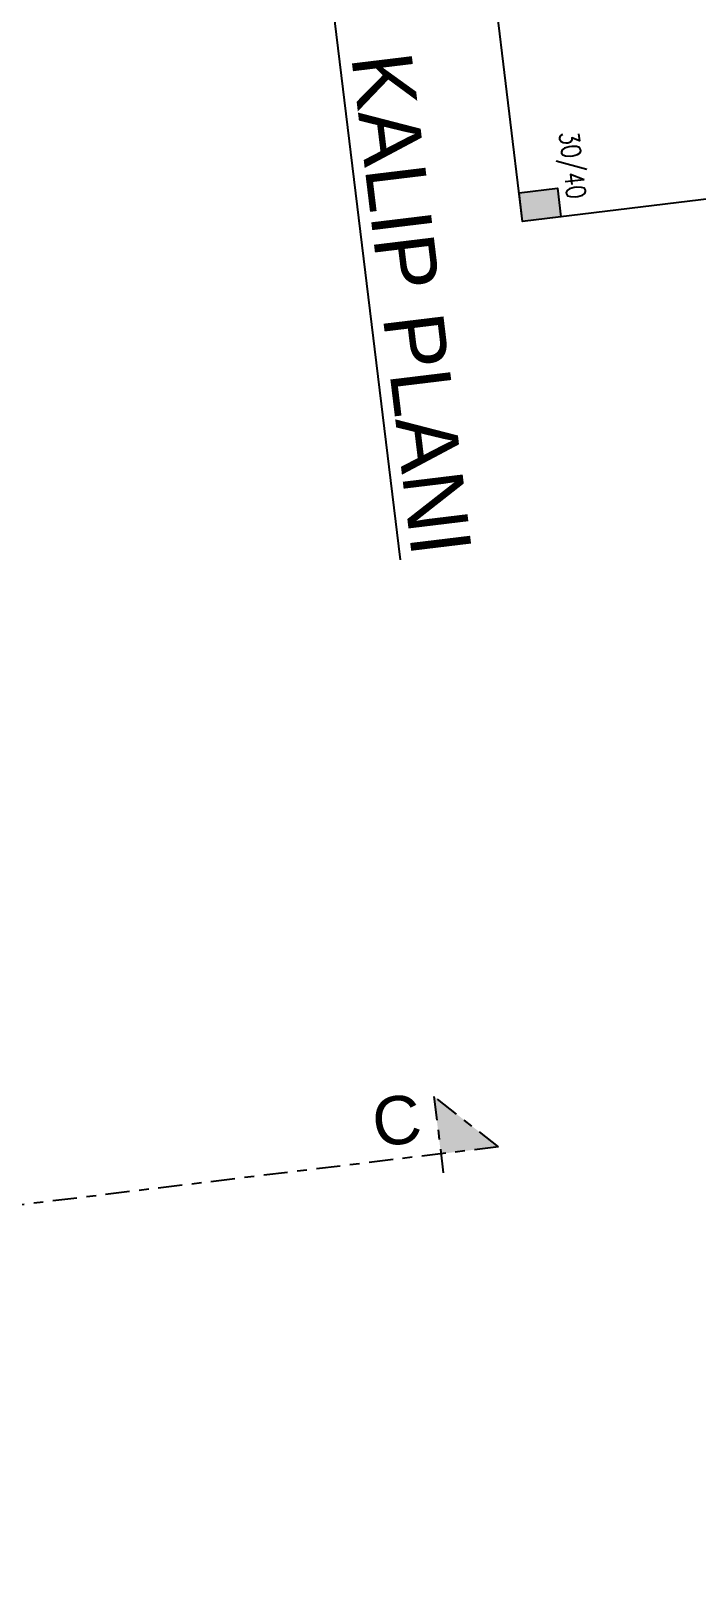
# Model space of a CAD drawing. Header units: millimetres. Extents: x 400382 to 401276, y 4543898 to 4544126.
# Drawn here: x 400485.32 to 400492.22, y 4544052.86 to 4544068.96 of the extents above; entities that cross this region are included whole.
import ezdxf
from ezdxf.enums import TextEntityAlignment as Align

# ---------------------------------------------------------------- set-up
doc = ezdxf.new("R2010")
doc.units = ezdxf.units.MM
doc.linetypes.add('CENTER', pattern=[2, 1.25, -0.25, 0.25, -0.25])
for name, color, linetype in [('kesit prota', 1, 'Continuous'), ('kesit tarama prota', 252, 'Continuous'), ('kiriş prota', 6, 'Continuous'), ('kolon tarama prota', 252, 'Continuous'), ('lkolon prota', 4, 'Continuous'), ('skesit prota', 7, 'Continuous'), ('tkesit prota', 7, 'Continuous'), ('tplan prota', 7, 'Continuous')]:
    doc.layers.add(name, color=color, linetype=linetype)
doc.styles.add('Arial', font='Arial.ttf')
doc.styles.add('tkolon', font='romanstw.shx')

msp = doc.modelspace()

# ---------------------------------------------------------------- hatches: boundary and pattern name
at = {"layer": 'kesit tarama prota'}
h = msp.add_hatch(color=256, dxfattribs=at)
h.dxf.hatch_style = 1
h.paths.add_polyline_path([(400489.49321, 4544057.91428), (400490.16117, 4544057.39099), (400489.56554, 4544057.31866)])
at = {"layer": 'kolon tarama prota'}
h = msp.add_hatch(color=256, dxfattribs=at)
h.dxf.hatch_style = 1
h.paths.add_polyline_path([(400489.99717, 4544070.39971), (400490.39426, 4544070.44793), (400490.43042, 4544070.15011), (400490.03334, 4544070.10189)])
h.paths.add_polyline_path([(400490.37613, 4544067.27911), (400490.77322, 4544067.32733), (400490.80938, 4544067.02952), (400490.4123, 4544066.9813)])
h.paths.add_polyline_path([(400493.93002, 4544067.71069), (400494.32711, 4544067.75891), (400494.36327, 4544067.4611), (400493.96619, 4544067.41287)])
h.paths.add_polyline_path([(400492.52858, 4544070.70711), (400492.92566, 4544070.75534), (400492.96182, 4544070.45752), (400492.56474, 4544070.4093)])

# ---------------------------------------------------------------- linework, layer by layer
at = {"layer": 'kesit prota'}
msp.add_lwpolyline([(400490.37613, 4544067.27911), (400490.77322, 4544067.32733), (400490.80938, 4544067.02952), (400490.4123, 4544066.9813), (400490.37613, 4544067.27911)], dxfattribs=at)
at = {"layer": 'kiriş prota'}
msp.add_lwpolyline([(400492.89233, 4544071.0298), (400492.9948, 4544070.18599), (400494.01729, 4544070.31016), (400494.36327, 4544067.4611), (400490.4123, 4544066.9813), (400489.96384, 4544070.67417)], close=True, dxfattribs=at)
at = {"layer": 'skesit prota', "linetype": 'CENTER', "ltscale": 0.2}
for p, q in [((400489.49321, 4544057.91428), (400489.60171, 4544057.02085)), ((400490.16117, 4544057.39099), (400489.49321, 4544057.91428))]:
    msp.add_line(p, q, dxfattribs=at)
msp.add_lwpolyline([(400490.16117, 4544057.39099), (400425.27317, 4544049.51111)], dxfattribs=at)

# ---------------------------------------------------------------- texts
at = {"layer": 'lkolon prota', "style": 'tkolon', "width": 0.8}
msp.add_text('30/40', height=0.2, rotation=276.923994, dxfattribs=at).set_placement((400490.78979, 4544067.90177))
at = {"layer": 'tkesit prota', "style": 'Arial'}
msp.add_text('C', height=0.5, rotation=6.923994, dxfattribs=at).set_placement((400488.88642, 4544057.38729))
at = {"layer": 'tplan prota', "style": 'Arial'}
msp.add_text('%%U+13.37 KOTU  KALIP PLANI', height=0.625, rotation=276.923994, dxfattribs=at).set_placement((400488.90922, 4544069.02987), align=Align.MIDDLE)

doc.saveas('drawing.dxf')
